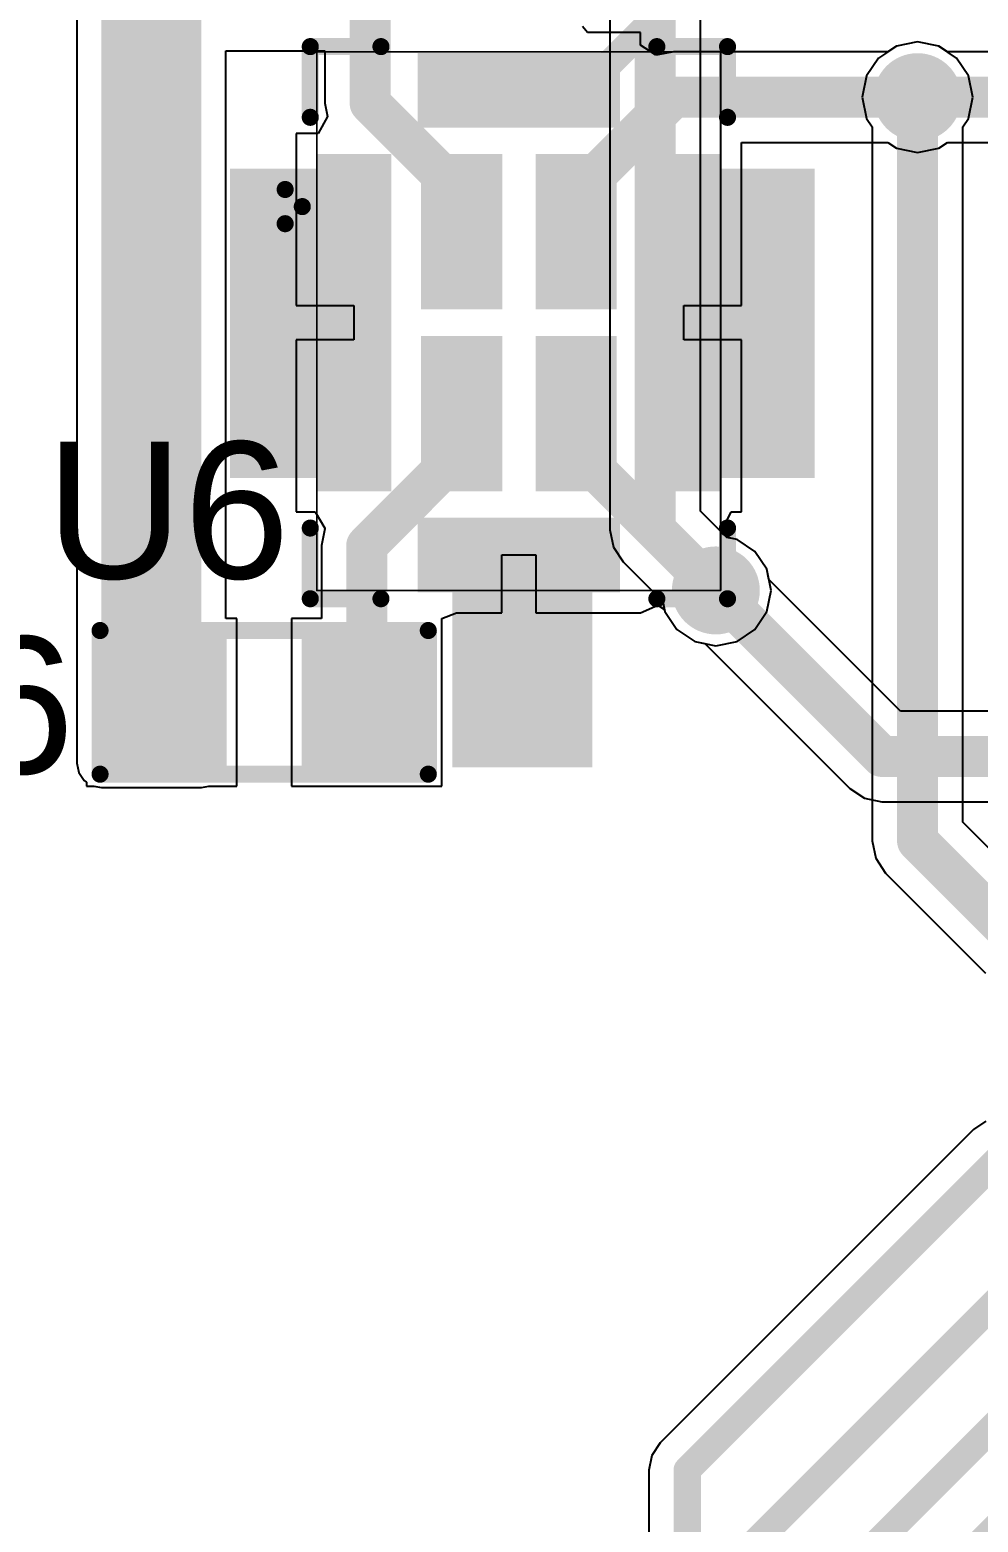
# Model space of a CAD drawing. Header units: millimetres. Extents: x -0.31 to 1.46, y -0.34 to 2.98.
# Drawn here: x 0.2901 to 0.5675, y 1.8541 to 2.2904 of the extents above; entities that cross this region are included whole.
import ezdxf

# ---------------------------------------------------------------- set-up
doc = ezdxf.new("R2010")
doc.units = ezdxf.units.MM
doc.header["$MEASUREMENT"] = 0
for name, color, linetype in [('BottomLayer', 5, 'Continuous'), ('BottomSolder', 6, 'Continuous'), ('Mechanical1', 6, 'Continuous'), ('TopLayer', 1, 'Continuous'), ('TopOverlay', 2, 'Continuous'), ('TopPaste', 8, 'Continuous'), ('TopSolder', 216, 'Continuous'), ('ViaHoleLayer', 16, 'Continuous')]:
    doc.layers.add(name, color=color, linetype=linetype)
doc.styles.add('Arial', font='', dxfattribs={"height": 0.2})
doc.styles.get('Arial').set_extended_font_data('Arial')

# ---------------------------------------------------------------- blocks, each defined once
blk = doc.blocks.new('MP34DT06JTR_11')
at = {"layer": 'TopLayer'}
for points in [[(-0.02559, 0.0748), (0.02559, 0.0748), (0.02559, 0.06102), (-0.02559, 0.06102)], [(-0.05512, 0.04528), (-0.04134, 0.04528), (-0.04134, -0.04528), (-0.05512, -0.04528)], [(-0.02461, 0.04528), (-0.00886, 0.04528), (-0.00886, 0.00787), (-0.02461, 0.00787)], [(0.00886, 0.04528), (0.02461, 0.04528), (0.02461, 0.00787), (0.00886, 0.00787)], [(0.04134, 0.04528), (0.05512, 0.04528), (0.05512, -0.04528), (0.04134, -0.04528)], [(-0.02461, -0.00787), (-0.00886, -0.00787), (-0.00886, -0.04528), (-0.02461, -0.04528)], [(0.00886, -0.00787), (0.02461, -0.00787), (0.02461, -0.04528), (0.00886, -0.04528)], [(-0.02559, -0.06102), (0.02559, -0.06102), (0.02559, -0.0748), (-0.02559, -0.0748)]]:
    blk.add_hatch(color=1, dxfattribs=at).paths.add_polyline_path(points)
at = {"layer": 'TopPaste'}
for points in [[(-0.02559, 0.0748), (0.02559, 0.0748), (0.02559, 0.06102), (-0.02559, 0.06102)], [(-0.05512, 0.04528), (-0.04134, 0.04528), (-0.04134, -0.04528), (-0.05512, -0.04528)], [(-0.02461, 0.04528), (-0.00886, 0.04528), (-0.00886, 0.00787), (-0.02461, 0.00787)], [(0.00886, 0.04528), (0.02461, 0.04528), (0.02461, 0.00787), (0.00886, 0.00787)], [(0.04134, 0.04528), (0.05512, 0.04528), (0.05512, -0.04528), (0.04134, -0.04528)], [(-0.02461, -0.00787), (-0.00886, -0.00787), (-0.00886, -0.04528), (-0.02461, -0.04528)], [(0.00886, -0.00787), (0.02461, -0.00787), (0.02461, -0.04528), (0.00886, -0.04528)], [(-0.02559, -0.06102), (0.02559, -0.06102), (0.02559, -0.0748), (-0.02559, -0.0748)]]:
    blk.add_hatch(color=8, dxfattribs=at).paths.add_polyline_path(points)
at = {"layer": 'TopSolder'}
for points in [[(-0.02959, 0.0788), (0.02959, 0.0788), (0.02959, 0.05702), (-0.02959, 0.05702)], [(-0.05912, 0.04928), (-0.03734, 0.04928), (-0.03734, -0.04928), (-0.05912, -0.04928)], [(-0.02861, 0.04928), (-0.00486, 0.04928), (-0.00486, 0.00387), (-0.02861, 0.00387)], [(0.00486, 0.04928), (0.02861, 0.04928), (0.02861, 0.00387), (0.00486, 0.00387)], [(0.03734, 0.04928), (0.05912, 0.04928), (0.05912, -0.04928), (0.03734, -0.04928)], [(-0.02861, -0.00387), (-0.00486, -0.00387), (-0.00486, -0.04928), (-0.02861, -0.04928)], [(0.00486, -0.00387), (0.02861, -0.00387), (0.02861, -0.04928), (0.00486, -0.04928)], [(-0.02959, -0.05702), (0.02959, -0.05702), (0.02959, -0.0788), (-0.02959, -0.0788)]]:
    blk.add_hatch(color=216, dxfattribs=at).paths.add_polyline_path(points)
at = {"layer": 'TopOverlay', "const_width": 0.005}
for points in [[(-0.04035, 0.08071), (-0.06102, 0.08071)], [(-0.06102, 0.08071), (-0.06102, 0.06004)], [(0.06102, 0.08071), (0.04035, 0.08071)], [(0.06102, 0.08071), (0.06102, 0.06004)], [(0.06836, -0.02894), (0.06336, -0.03394)], [(0.06836, -0.02894), (0.06836, -0.03894)], [(0.06836, -0.03894), (0.06336, -0.03394)], [(-0.06102, -0.06004), (-0.06102, -0.08071)], [(0.06102, -0.06004), (0.06102, -0.08071)], [(-0.04035, -0.08071), (-0.06102, -0.08071)], [(0.06102, -0.08071), (0.04035, -0.08071)]]:
    blk.add_lwpolyline(points, dxfattribs=at)
at = {"layer": 'TopOverlay', "const_width": 0.0025}
for points in [[(-0.06227, 0.08071, 1), (-0.05977, 0.08071, 1)], [(-0.06227, 0.08071, 1), (-0.05977, 0.08071, 1)], [(-0.0416, 0.08071, 1), (-0.0391, 0.08071, 1)], [(0.0391, 0.08071, 1), (0.0416, 0.08071, 1)], [(0.05977, 0.08071, 1), (0.06227, 0.08071, 1)], [(0.05977, 0.08071, 1), (0.06227, 0.08071, 1)], [(-0.06227, 0.06004, 1), (-0.05977, 0.06004, 1)], [(0.05977, 0.06004, 1), (0.06227, 0.06004, 1)], [(0.06711, -0.02894, 1), (0.06961, -0.02894, 1)], [(0.06711, -0.02894, 1), (0.06961, -0.02894, 1)], [(0.06211, -0.03394, 1), (0.06461, -0.03394, 1)], [(0.06211, -0.03394, 1), (0.06461, -0.03394, 1)], [(0.06711, -0.03894, 1), (0.06961, -0.03894, 1)], [(0.06711, -0.03894, 1), (0.06961, -0.03894, 1)], [(-0.06227, -0.06004, 1), (-0.05977, -0.06004, 1)], [(0.05977, -0.06004, 1), (0.06227, -0.06004, 1)], [(-0.06227, -0.08071, 1), (-0.05977, -0.08071, 1)], [(-0.06227, -0.08071, 1), (-0.05977, -0.08071, 1)], [(-0.0416, -0.08071, 1), (-0.0391, -0.08071, 1)], [(0.0391, -0.08071, 1), (0.0416, -0.08071, 1)], [(0.05977, -0.08071, 1), (0.06227, -0.08071, 1)], [(0.05977, -0.08071, 1), (0.06227, -0.08071, 1)]]:
    blk.add_lwpolyline(points, format="xyb", close=True, dxfattribs=at)
blk = doc.blocks.new('R___0603_17')
at = {"layer": 'TopLayer'}
for points in [[(-0.015, 0.0175), (-0.015, -0.0175), (-0.045, -0.0175), (-0.045, 0.0175)], [(0.045, 0.0175), (0.045, -0.0175), (0.015, -0.0175), (0.015, 0.0175)]]:
    blk.add_hatch(color=1, dxfattribs=at).paths.add_polyline_path(points)
at = {"layer": 'TopPaste'}
for points in [[(-0.015, 0.0175), (-0.015, -0.0175), (-0.045, -0.0175), (-0.045, 0.0175)], [(0.045, 0.0175), (0.045, -0.0175), (0.015, -0.0175), (0.015, 0.0175)]]:
    blk.add_hatch(color=8, dxfattribs=at).paths.add_polyline_path(points)
at = {"layer": 'TopSolder'}
for points in [[(-0.011, 0.0215), (-0.011, -0.0215), (-0.049, -0.0215), (-0.049, 0.0215)], [(0.049, 0.0215), (0.049, -0.0215), (0.011, -0.0215), (0.011, 0.0215)]]:
    blk.add_hatch(color=216, dxfattribs=at).paths.add_polyline_path(points)
at = {"layer": 'TopOverlay', "const_width": 0.005}
for points in [[(0.048, 0.021), (-0.048, 0.021)], [(-0.048, 0.021), (-0.048, -0.021)], [(0.048, 0.021), (0.048, -0.021)], [(0.048, -0.021), (-0.048, -0.021)]]:
    blk.add_lwpolyline(points, dxfattribs=at)
at = {"layer": 'TopOverlay', "const_width": 0.0025}
for points in [[(-0.04925, 0.021, 1), (-0.04675, 0.021, 1)], [(-0.04925, 0.021, 1), (-0.04675, 0.021, 1)], [(0.04675, 0.021, 1), (0.04925, 0.021, 1)], [(0.04675, 0.021, 1), (0.04925, 0.021, 1)], [(-0.04925, -0.021, 1), (-0.04675, -0.021, 1)], [(-0.04925, -0.021, 1), (-0.04675, -0.021, 1)], [(0.04675, -0.021, 1), (0.04925, -0.021, 1)], [(0.04675, -0.021, 1), (0.04925, -0.021, 1)]]:
    blk.add_lwpolyline(points, format="xyb", close=True, dxfattribs=at)

msp = doc.modelspace()

# ---------------------------------------------------------------- hatches: boundary and pattern name
at = {"layer": 'BottomLayer'}
h = msp.add_hatch(color=5, dxfattribs=at)
edge = h.paths.add_edge_path()
edge.add_arc((0.54973, 2.27073), 0.00886, 0, 360)
h = msp.add_hatch(color=5, dxfattribs=at)
edge = h.paths.add_edge_path()
edge.add_arc((0.36162, 2.2358), 0.00886, 0, 360)
h = msp.add_hatch(color=5, dxfattribs=at)
edge = h.paths.add_edge_path()
edge.add_arc((0.50662, 2.1748), 0.00886, 0, 360)
h = msp.add_hatch(color=5, dxfattribs=at)
edge = h.paths.add_edge_path()
edge.add_arc((0.49073, 2.12652), 0.00886, 0, 360)
at = {"layer": 'BottomSolder'}
h = msp.add_hatch(color=6, dxfattribs=at)
edge = h.paths.add_edge_path()
edge.add_arc((0.54973, 2.27073), 0.01286, 0, 360)
h = msp.add_hatch(color=6, dxfattribs=at)
edge = h.paths.add_edge_path()
edge.add_arc((0.36162, 2.2358), 0.01286, 0, 360)
h = msp.add_hatch(color=6, dxfattribs=at)
edge = h.paths.add_edge_path()
edge.add_arc((0.50662, 2.1748), 0.01286, 0, 360)
h = msp.add_hatch(color=6, dxfattribs=at)
edge = h.paths.add_edge_path()
edge.add_arc((0.49073, 2.12652), 0.01286, 0, 360)
at = {"layer": 'TopLayer'}
for points in [[(0.311, 2.70999), (0.311, 2.076), (0.34025, 2.076), (0.34025, 2.70999)], [(0.38862, 2.2498), (0.34862, 2.2498), (0.34862, 2.15943), (0.38862, 2.15943)], [(0.47962, 2.15943), (0.51962, 2.15943), (0.51962, 2.2498), (0.47962, 2.2498)], [(0.41362, 2.0748), (0.45462, 2.0748), (0.45462, 2.1438), (0.41362, 2.1438)]]:
    msp.add_hatch(color=1, dxfattribs=at).paths.add_polyline_path(points)
h = msp.add_hatch(color=1, dxfattribs=at)
edge = h.paths.add_edge_path()
edge.add_arc((0.54973, 2.27073), 0.00886, 0, 360)
h = msp.add_hatch(color=1, dxfattribs=at)
edge = h.paths.add_edge_path()
edge.add_arc((0.36162, 2.2358), 0.00886, 0, 360)
h = msp.add_hatch(color=1, dxfattribs=at)
edge = h.paths.add_edge_path()
edge.add_arc((0.50662, 2.1748), 0.00886, 0, 360)
h = msp.add_hatch(color=1, dxfattribs=at)
edge = h.paths.add_edge_path()
edge.add_arc((0.49073, 2.12652), 0.00886, 0, 360)
at = {"layer": 'TopSolder'}
h = msp.add_hatch(color=216, dxfattribs=at)
edge = h.paths.add_edge_path()
edge.add_arc((0.54973, 2.27073), 0.01286, 0, 360)
h = msp.add_hatch(color=216, dxfattribs=at)
edge = h.paths.add_edge_path()
edge.add_arc((0.36162, 2.2358), 0.01286, 0, 360)
h = msp.add_hatch(color=216, dxfattribs=at)
edge = h.paths.add_edge_path()
edge.add_arc((0.50662, 2.1748), 0.01286, 0, 360)
h = msp.add_hatch(color=216, dxfattribs=at)
edge = h.paths.add_edge_path()
edge.add_arc((0.49073, 2.12652), 0.01286, 0, 360)
at = {"layer": 'ViaHoleLayer'}
h = msp.add_hatch(color=16, dxfattribs=at)
edge = h.paths.add_edge_path()
edge.add_arc((0.54973, 2.27073), 0.00591, 0, 360)
h = msp.add_hatch(color=16, dxfattribs=at)
edge = h.paths.add_edge_path()
edge.add_arc((0.36162, 2.2358), 0.00591, 0, 360)
h = msp.add_hatch(color=16, dxfattribs=at)
edge = h.paths.add_edge_path()
edge.add_arc((0.50662, 2.1748), 0.00591, 0, 360)
h = msp.add_hatch(color=16, dxfattribs=at)
edge = h.paths.add_edge_path()
edge.add_arc((0.49073, 2.12652), 0.00591, 0, 360)

# ---------------------------------------------------------------- linework, layer by layer
at = {"layer": 'BottomLayer'}
for p, q in [((0.45975, 2.493), (0.45975, 2.14425)), ((0.48625, 2.14974), (0.48625, 2.48751)), ((0.54973, 2.2869), (0.54354, 2.28567)), ((0.55592, 2.28567), (0.54973, 2.2869)), ((0.5383, 2.28216), (0.53479, 2.27692)), ((0.54354, 2.28567), (0.5383, 2.28216)), ((0.56116, 2.28216), (0.55592, 2.28567)), ((0.56467, 2.27692), (0.56116, 2.28216)), ((0.53479, 2.27692), (0.53356, 2.27073)), ((0.5659, 2.27073), (0.56467, 2.27692)), ((0.53356, 2.27073), (0.53479, 2.26454)), ((0.56467, 2.26454), (0.5659, 2.27073)), ((0.53479, 2.26454), (0.53648, 2.26202)), ((0.56298, 2.26202), (0.56467, 2.26454)), ((0.53648, 2.26202), (0.53648, 2.05327)), ((0.56298, 2.05876), (0.56298, 2.26202)), ((0.49395, 2.14204), (0.48625, 2.14974)), ((0.45975, 2.14425), (0.46075, 2.13917)), ((0.46075, 2.13917), (0.46363, 2.13487)), ((0.49692, 2.14145), (0.49395, 2.14204)), ((0.50216, 2.13795), (0.49692, 2.14145)), ((0.50567, 2.1327), (0.50216, 2.13795)), ((0.46363, 2.13487), (0.4752, 2.1233)), ((0.5069, 2.12652), (0.50567, 2.1327)), ((0.50567, 2.12033), (0.5069, 2.12652)), ((0.4752, 2.1233), (0.47579, 2.12033)), ((0.47579, 2.12033), (0.4793, 2.11508)), ((0.50216, 2.11508), (0.50567, 2.12033)), ((0.4793, 2.11508), (0.48454, 2.11158)), ((0.49692, 2.11158), (0.50216, 2.11508)), ((0.48454, 2.11158), (0.49073, 2.11035)), ((0.49073, 2.11035), (0.49692, 2.11158)), ((0.58837, 2.03337), (0.56298, 2.05876)), ((0.53648, 2.05327), (0.53748, 2.0482)), ((0.53748, 2.0482), (0.54036, 2.0439)), ((0.54036, 2.0439), (0.56963, 2.01463)), ((0.56607, 1.96893), (0.47442, 1.87728)), ((0.56971, 1.97136), (0.56607, 1.96893)), ((0.47442, 1.87728), (0.47199, 1.87364)), ((0.47199, 1.87364), (0.47113, 1.86935)), ((0.47113, 1.86935), (0.47113, 1.86935)), ((0.47113, 1.86935), (0.47113, -0.26))]:
    msp.add_line(p, q, dxfattribs=at)
for points, const_width in [([(0.473, 2.14425), (0.473, 2.493)], 0.012), ([(0.54973, 2.05327), (0.54973, 2.27073)], 0.012), ([(0.473, 2.14425), (0.49073, 2.12652)], 0.012), ([(0.54973, 2.05327), (0.579, 2.024)], 0.012), ([(0.48235, 1.86935), (0.574, 1.961)], 0.008), ([(0.51235, 1.82256), (0.63279, 1.943)], 0.008), ([(0.49735, 1.84335), (0.585, 1.931)], 0.008), ([(0.52735, 1.80735), (0.60142, 1.88142)], 0.008), ([(0.48235, -0.28565), (0.48235, 1.86935)], 0.008)]:
    msp.add_lwpolyline(points, dxfattribs=dict(at, const_width=const_width))
for points, const_width in [([(0.54673, 2.27073, 1), (0.55273, 2.27073, 1)], 0.006), ([(0.47, 2.14425, 1), (0.476, 2.14425, 1)], 0.006), ([(0.47, 2.14425, 1), (0.476, 2.14425, 1)], 0.006), ([(0.48773, 2.12652, 1), (0.49373, 2.12652, 1)], 0.006), ([(0.54673, 2.05327, 1), (0.55273, 2.05327, 1)], 0.006), ([(0.54673, 2.05327, 1), (0.55273, 2.05327, 1)], 0.006), ([(0.48035, 1.86935, 1), (0.48435, 1.86935, 1)], 0.004), ([(0.48035, 1.86935, 1), (0.48435, 1.86935, 1)], 0.004)]:
    msp.add_lwpolyline(points, format="xyb", close=True, dxfattribs=dict(at, const_width=const_width))
at = {"layer": 'Mechanical1', "const_width": 0.0005}
for points in [[(0.37402, 2.12652), (0.37402, 2.284)], [(0.37402, 2.284), (0.49213, 2.284)], [(0.37402, 2.284), (0.49213, 2.284)], [(0.37402, 2.12652), (0.37402, 2.284)], [(0.37402, 2.284), (0.49213, 2.284)], [(0.37402, 2.12652), (0.37402, 2.284)], [(0.49213, 2.12652), (0.49213, 2.284)], [(0.49213, 2.12652), (0.49213, 2.284)], [(0.49213, 2.12652), (0.49213, 2.284)], [(0.37402, 2.12652), (0.49213, 2.12652)], [(0.37402, 2.12652), (0.49213, 2.12652)], [(0.37402, 2.12652), (0.49213, 2.12652)]]:
    msp.add_lwpolyline(points, dxfattribs=at)
at = {"layer": 'Mechanical1', "const_width": 0.00025}
for points in [[(0.37389, 2.284, 1), (0.37414, 2.284, 1)], [(0.37389, 2.284, 1), (0.37414, 2.284, 1)], [(0.37389, 2.284, 1), (0.37414, 2.284, 1)], [(0.37389, 2.284, 1), (0.37414, 2.284, 1)], [(0.37389, 2.284, 1), (0.37414, 2.284, 1)], [(0.37389, 2.284, 1), (0.37414, 2.284, 1)], [(0.492, 2.284, 1), (0.49225, 2.284, 1)], [(0.492, 2.284, 1), (0.49225, 2.284, 1)], [(0.492, 2.284, 1), (0.49225, 2.284, 1)], [(0.492, 2.284, 1), (0.49225, 2.284, 1)], [(0.492, 2.284, 1), (0.49225, 2.284, 1)], [(0.492, 2.284, 1), (0.49225, 2.284, 1)], [(0.37389, 2.12652, 1), (0.37414, 2.12652, 1)], [(0.37389, 2.12652, 1), (0.37414, 2.12652, 1)], [(0.37389, 2.12652, 1), (0.37414, 2.12652, 1)], [(0.37389, 2.12652, 1), (0.37414, 2.12652, 1)], [(0.37389, 2.12652, 1), (0.37414, 2.12652, 1)], [(0.37389, 2.12652, 1), (0.37414, 2.12652, 1)], [(0.492, 2.12652, 1), (0.49225, 2.12652, 1)], [(0.492, 2.12652, 1), (0.49225, 2.12652, 1)], [(0.492, 2.12652, 1), (0.49225, 2.12652, 1)], [(0.492, 2.12652, 1), (0.49225, 2.12652, 1)], [(0.492, 2.12652, 1), (0.49225, 2.12652, 1)], [(0.492, 2.12652, 1), (0.49225, 2.12652, 1)]]:
    msp.add_lwpolyline(points, format="xyb", close=True, dxfattribs=at)
at = {"layer": 'TopLayer'}
for p, q in [((0.30386, 2.70999), (0.30386, 2.076)), ((0.45321, 2.2896), (0.45175, 2.29137)), ((0.46871, 2.2896), (0.45321, 2.2896)), ((0.46871, 2.28592), (0.46871, 2.2896)), ((0.54973, 2.2869), (0.54354, 2.28567)), ((0.55592, 2.28567), (0.54973, 2.2869)), ((0.34738, 2.1183), (0.34738, 2.28423)), ((0.34738, 2.28423), (0.37636, 2.28423)), ((0.37636, 2.28423), (0.37636, 2.26897)), ((0.47309, 2.28311), (0.46871, 2.28592)), ((0.47371, 2.28306), (0.47309, 2.28311)), ((0.47838, 2.28398), (0.47371, 2.28306)), ((0.54102, 2.28398), (0.47838, 2.28398)), ((0.47838, 2.28398), (0.47838, 2.28398)), ((0.54354, 2.28567), (0.54102, 2.28398)), ((0.55844, 2.28398), (0.55592, 2.28567)), ((0.73091, 2.28398), (0.55844, 2.28398)), ((0.37636, 2.26897), (0.37714, 2.26507)), ((0.37714, 2.26507), (0.37437, 2.26007)), ((0.37437, 2.26007), (0.368, 2.26007)), ((0.368, 2.26007), (0.368, 2.2098)), ((0.49824, 2.2098), (0.49824, 2.25748)), ((0.49824, 2.25748), (0.54102, 2.25748)), ((0.54102, 2.25748), (0.54354, 2.25579)), ((0.54354, 2.25579), (0.54973, 2.25456)), ((0.54973, 2.25456), (0.55592, 2.25579)), ((0.55592, 2.25579), (0.55844, 2.25748)), ((0.55844, 2.25748), (0.73091, 2.25748)), ((0.368, 2.2098), (0.38489, 2.2098)), ((0.38489, 2.2098), (0.38489, 2.1998)), ((0.48135, 2.1998), (0.48135, 2.2098)), ((0.48135, 2.2098), (0.49824, 2.2098)), ((0.38489, 2.1998), (0.368, 2.1998)), ((0.368, 2.1998), (0.368, 2.14952)), ((0.49824, 2.1998), (0.48135, 2.1998)), ((0.49824, 2.14952), (0.49824, 2.1998)), ((0.368, 2.14952), (0.37358, 2.14952)), ((0.37358, 2.14952), (0.37636, 2.14472)), ((0.49282, 2.1446), (0.49517, 2.14952)), ((0.49517, 2.14952), (0.49824, 2.14952)), ((0.37634, 2.14452), (0.37536, 2.13963)), ((0.37636, 2.14472), (0.37634, 2.14452)), ((0.49463, 2.14191), (0.49282, 2.1446)), ((0.37536, 2.13963), (0.37536, 2.1183)), ((0.49692, 2.14145), (0.49463, 2.14191)), ((0.50216, 2.13795), (0.49692, 2.14145)), ((0.50567, 2.1327), (0.50216, 2.13795)), ((0.42812, 2.11999), (0.42812, 2.13688)), ((0.42812, 2.13688), (0.43812, 2.13688)), ((0.43812, 2.13688), (0.43812, 2.11999)), ((0.50626, 2.12973), (0.50567, 2.1327)), ((0.54474, 2.09125), (0.50626, 2.12973)), ((0.46871, 2.11999), (0.47371, 2.12218)), ((0.47371, 2.12218), (0.47566, 2.12098)), ((0.47566, 2.12098), (0.47579, 2.12033)), ((0.35062, 2.1183), (0.34738, 2.1183)), ((0.35062, 2.0693), (0.35062, 2.1183)), ((0.37536, 2.1183), (0.36662, 2.1183)), ((0.36662, 2.1183), (0.36662, 2.0693)), ((0.41062, 2.1183), (0.41491, 2.11999)), ((0.41062, 2.0693), (0.41062, 2.1183)), ((0.41491, 2.11999), (0.42812, 2.11999)), ((0.43812, 2.11999), (0.46871, 2.11999)), ((0.46871, 2.11999), (0.46871, 2.11999)), ((0.47579, 2.12033), (0.4793, 2.11508)), ((0.4793, 2.11508), (0.48454, 2.11158)), ((0.48454, 2.11158), (0.48751, 2.11099)), ((0.48751, 2.11099), (0.52987, 2.06863)), ((0.60729, 2.09125), (0.54474, 2.09125)), ((0.30386, 2.076), (0.30441, 2.07327)), ((0.30441, 2.07327), (0.30595, 2.07095)), ((0.30595, 2.07095), (0.30662, 2.07051)), ((0.30662, 2.07051), (0.30662, 2.0693)), ((0.30662, 2.0693), (0.30882, 2.0693)), ((0.30882, 2.0693), (0.311, 2.06886)), ((0.311, 2.06886), (0.34025, 2.06886)), ((0.34025, 2.06886), (0.34243, 2.0693)), ((0.34243, 2.0693), (0.35062, 2.0693)), ((0.36662, 2.0693), (0.41062, 2.0693)), ((0.52987, 2.06863), (0.53417, 2.06575)), ((0.53417, 2.06575), (0.53925, 2.06475)), ((0.53925, 2.06475), (0.60729, 2.06475))]:
    msp.add_line(p, q, dxfattribs=at)
for points, const_width in [([(0.38962, 2.26897), (0.38962, 2.3053)], 0.012), ([(0.45182, 2.27271), (0.48311, 2.304)], 0.008), ([(0.38962, 2.26897), (0.41639, 2.2422)], 0.012), ([(0.43312, 2.27271), (0.45182, 2.27271)], 0.008), ([(0.44985, 2.2422), (0.47838, 2.27073)], 0.012), ([(0.47838, 2.27073), (0.54973, 2.27073)], 0.012), ([(0.54973, 2.27073), (0.73962, 2.27073)], 0.012), ([(0.41639, 2.23137), (0.41639, 2.2422)], 0.012), ([(0.44985, 2.23137), (0.44985, 2.2422)], 0.012), ([(0.41639, 2.1674), (0.41639, 2.17822)], 0.012), ([(0.44985, 2.1674), (0.44985, 2.17822)], 0.012), ([(0.38862, 2.13963), (0.41639, 2.1674)], 0.012), ([(0.44985, 2.1674), (0.49073, 2.12652)], 0.012), ([(0.38862, 2.0938), (0.38862, 2.13963)], 0.012), ([(0.49073, 2.12652), (0.53925, 2.078)], 0.012), ([(0.53925, 2.078), (0.616, 2.078)], 0.012)]:
    msp.add_lwpolyline(points, dxfattribs=dict(at, const_width=const_width))
for points, const_width in [([(0.38662, 2.26897, 1), (0.39262, 2.26897, 1)], 0.006), ([(0.38662, 2.26897, 1), (0.39262, 2.26897, 1)], 0.006), ([(0.43112, 2.27271, 1), (0.43512, 2.27271, 1)], 0.004), ([(0.44982, 2.27271, 1), (0.45382, 2.27271, 1)], 0.004), ([(0.44982, 2.27271, 1), (0.45382, 2.27271, 1)], 0.004), ([(0.47538, 2.27073, 1), (0.48138, 2.27073, 1)], 0.006), ([(0.47538, 2.27073, 1), (0.48138, 2.27073, 1)], 0.006), ([(0.54673, 2.27073, 1), (0.55273, 2.27073, 1)], 0.006), ([(0.54673, 2.27073, 1), (0.55273, 2.27073, 1)], 0.006), ([(0.41339, 2.2422, 1), (0.41939, 2.2422, 1)], 0.006), ([(0.41339, 2.2422, 1), (0.41939, 2.2422, 1)], 0.006), ([(0.44685, 2.2422, 1), (0.45285, 2.2422, 1)], 0.006), ([(0.44685, 2.2422, 1), (0.45285, 2.2422, 1)], 0.006), ([(0.41339, 2.23137, 1), (0.41939, 2.23137, 1)], 0.006), ([(0.44685, 2.23137, 1), (0.45285, 2.23137, 1)], 0.006), ([(0.41339, 2.17822, 1), (0.41939, 2.17822, 1)], 0.006), ([(0.44685, 2.17822, 1), (0.45285, 2.17822, 1)], 0.006), ([(0.41339, 2.1674, 1), (0.41939, 2.1674, 1)], 0.006), ([(0.41339, 2.1674, 1), (0.41939, 2.1674, 1)], 0.006), ([(0.44685, 2.1674, 1), (0.45285, 2.1674, 1)], 0.006), ([(0.44685, 2.1674, 1), (0.45285, 2.1674, 1)], 0.006), ([(0.38562, 2.13963, 1), (0.39162, 2.13963, 1)], 0.006), ([(0.38562, 2.13963, 1), (0.39162, 2.13963, 1)], 0.006), ([(0.48773, 2.12652, 1), (0.49373, 2.12652, 1)], 0.006), ([(0.48773, 2.12652, 1), (0.49373, 2.12652, 1)], 0.006), ([(0.38562, 2.0938, 1), (0.39162, 2.0938, 1)], 0.006), ([(0.53625, 2.078, 1), (0.54225, 2.078, 1)], 0.006), ([(0.53625, 2.078, 1), (0.54225, 2.078, 1)], 0.006)]:
    msp.add_lwpolyline(points, format="xyb", close=True, dxfattribs=dict(at, const_width=const_width))

# ---------------------------------------------------------------- block references
at = {"rotation": 180}
for name, p in [('MP34DT06JTR_11', (0.43312, 2.2048)), ('R___0603_17', (0.35862, 2.0938))]:
    msp.add_blockref(name, p, dxfattribs=at)

# ---------------------------------------------------------------- texts
at = {"layer": 'TopOverlay', "style": 'Arial'}
for s, p in [('U6', (0.29468, 2.13001)), ('R6', (0.23168, 2.07301))]:
    msp.add_text(s, height=0.04, dxfattribs=at).set_placement(p)

doc.saveas('drawing.dxf')
